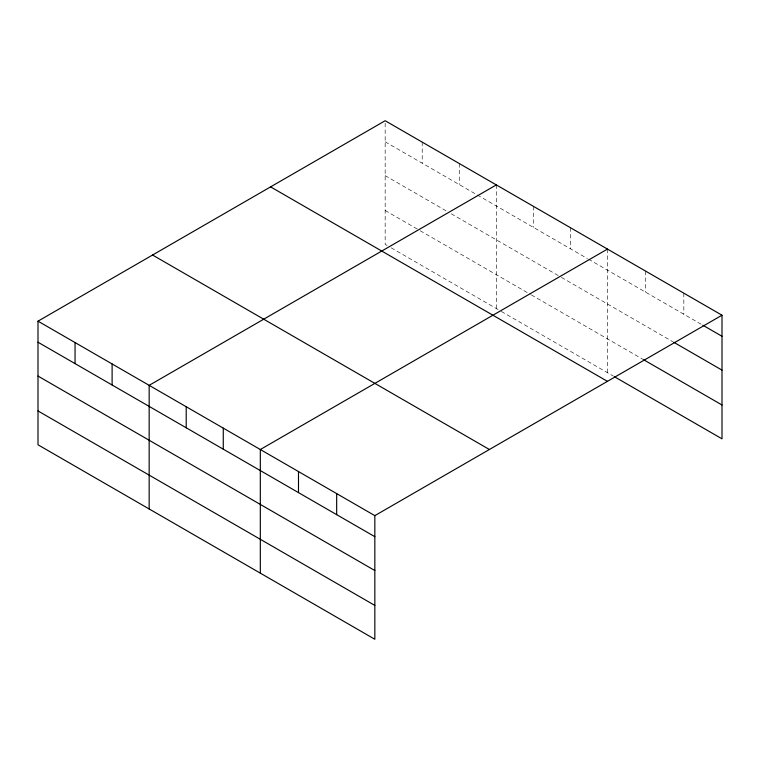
<?xml version="1.0" encoding="UTF-8"?>
<svg xmlns="http://www.w3.org/2000/svg" width="760" height="760" viewBox="0 0 760 760"><rect width="100%" height="100%" fill="white"/><g stroke="black" fill="none" stroke-linecap="round" stroke-linejoin="round"><path stroke-width="0.57" stroke-dasharray="3.8 2.85" d="M387.153 245.518L385.159 244.359L385.159 120.736M385.159 141.797L476.283 194.408M477.289 194.987L587.442 258.58M588.449 259.16L701.908 324.672M385.159 175.636L447.241 211.489M451.25 213.798L560.405 276.82M561.403 277.4L672.771 341.696M385.159 210.511L419.206 230.166M420.204 230.745L530.366 294.348M531.364 294.927L643.644 359.746M391.162 247.826L500.317 310.849M501.325 311.429L613.5 376.19M683.829 293.17L683.829 314.231M645.649 271.13L645.649 292.191M607.477 249.09L607.477 372.713M570.418 227.696L570.418 248.758M533.368 206.302L533.368 227.363M496.318 184.917L496.318 308.541M459.258 163.523L459.258 184.575M422.209 142.13L422.209 163.181"/><path stroke-width="1.14" d="M614.507 376.77L722 438.833L722 315.21L385.159 120.736L38 321.166L38 444.79L374.841 639.264L374.841 515.641L38 321.166M496.318 184.917L149.159 385.339L149.159 508.962M607.477 249.09L260.319 449.521L260.319 573.144M374.841 515.641L722 315.21M702.914 325.251L722 336.272M673.778 342.276L722 370.12M643.644 359.746L722 404.985M270.598 186.875L607.439 381.349M152.56 255.027L489.402 449.502M38 342.219L374.841 536.693M38 376.067L374.841 570.542M38 410.941L374.841 605.416M336.67 493.601L336.67 514.653M298.49 471.561L298.49 492.613M223.269 428.127L223.269 449.188M186.209 406.733L186.209 427.794M112.109 363.945L112.109 385.006M75.05 342.56L75.05 363.613"/></g></svg>
